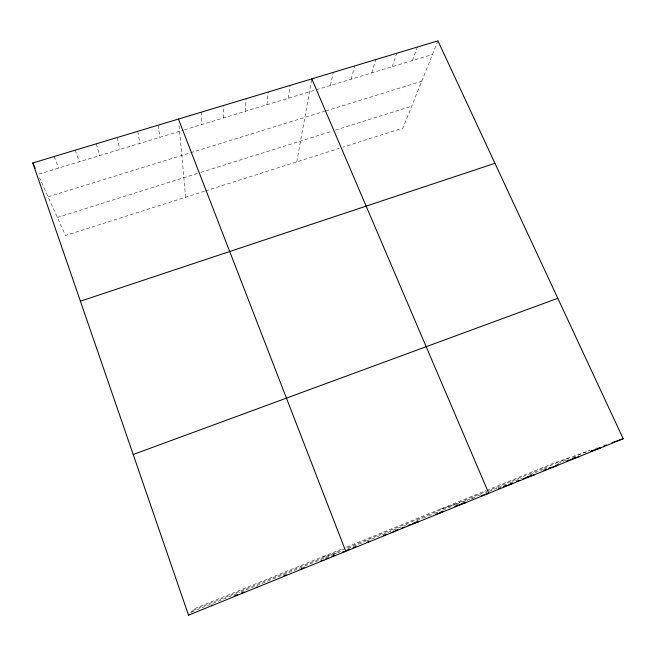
<?xml version="1.0" encoding="UTF-8"?>
<svg xmlns="http://www.w3.org/2000/svg" width="656" height="656" viewBox="0 0 656 656"><rect width="100%" height="100%" fill="white"/><g stroke="black" fill="none" stroke-linecap="round" stroke-linejoin="round"><path stroke-width="0.49" stroke-dasharray="3.28 2.46" d="M223.663 117.908L223.737 105.411M245.41 111.299L246.066 98.687M266.951 104.747L268.181 92.02M288.304 98.261L290.091 85.411M296.791 161.86L311.805 78.876M330.427 85.452L333.314 72.39M351.206 79.138L354.625 65.969M371.796 72.873L375.74 59.606M392.206 66.666L396.659 53.3M412.435 60.516L417.396 47.052M437.937 40.852L402.882 128.1L342.973 147.165M190.822 612.696L194.717 608.563L342.719 548.621M346.499 547.088L485.891 490.639M486.826 490.253L552.409 463.694L590.113 450.401M193.2 610.17L569.966 457.503M191.437 612.04L239.899 592.393M240.842 592.007L324.917 557.92M325.819 557.559L331.264 555.345M332.174 554.984L342.358 550.851M347.959 548.58L365.613 541.421M366.54 541.044L400.537 527.26M404.293 525.743L407.13 524.587M416.593 520.757L422.267 518.453M423.21 518.068L434.461 513.509M435.395 513.131L438.208 511.992M442.89 510.089L454.05 505.563M454.977 505.186L457.765 504.062M463.333 501.799L466.121 500.676L462.316 501.914M467.039 500.298L480.832 494.706M485.432 492.845L487.269 492.098M489.097 491.36L497.297 488.031M498.207 487.662L502.758 485.817M503.669 485.448L508.228 483.603M510.114 482.832L522.381 477.863M529.917 474.805L543.004 469.499M543.939 469.122L547.678 467.605M557.887 463.464L568.998 458.962M572.68 457.47L589.203 450.77M595.386 448.54L597.14 447.925M440.447 509.04L461.365 502.225M470.918 499.109L473.419 498.298M204.549 191.208L65.485 235.463L39.499 177.817M205.484 190.912L339.242 148.354M57.359 217.439L199.932 172.676M200.875 172.372L331.633 131.315M335.388 130.142L411.689 106.182M48.052 196.792L324.728 111.241M325.671 110.954L421.701 81.254M38.884 174.086L183.426 130.142M184.385 129.855L432.484 54.423M322.662 556.739L332.625 554.41M333.379 554.23L337.192 553.336M54.145 156.53L58.687 168.067M75.309 150.15L79.261 161.811M96.284 143.828L99.655 155.611M117.088 137.555L119.884 149.461M137.711 131.339L139.941 143.361M158.162 125.181L159.843 137.317M179.047 125.665L185.664 197.218M201.195 112.209L201.72 124.583"/><path stroke-width="0.98" d="M211.634 605.767L211.921 604.996M188.518 615.148L623.2 438.733L437.937 40.852L32.8 162.959L188.518 615.148L189.51 614.09M235.037 595.623L237.784 594.508M241.449 593.016L244.196 591.901M283.531 575.943L286.344 574.804M301.35 568.719L304.138 567.588M325.483 558.928L328.246 557.805M331.936 556.304L334.699 555.189M346.639 550.343L349.386 549.228M353.043 547.744L355.782 546.628M383.719 535.296L386.54 534.156M394.953 530.737L397.749 529.605M401.472 528.096L404.268 526.965M407.991 525.448L410.787 524.316M417.257 521.692L412.649 523.562L418.38 521.856M440.266 512.361L443.005 511.245M454.87 506.432L457.609 505.325M461.34 503.808L464.169 502.66M498.814 488.605L500.676 487.851M506.243 485.588L503.472 486.711L511.746 483.964M509.933 484.095L512.697 482.972M516.387 481.471L519.158 480.348M522.848 478.855L525.612 477.732M527.44 476.986L532.008 475.133M543.881 470.319L546.628 469.204M548.482 468.45L551.311 467.302M555.091 465.776L557.92 464.62M566.415 461.176L569.244 460.028M572.983 458.511L575.788 457.371M593.516 450.18L590.744 451.312L601.355 447.597M597.222 448.679L599.994 447.556M603.7 446.047L606.48 444.924M133.201 454.51L557.797 298.267M612.032 442.669L623.2 438.733M570.162 459.717L579.297 456.551M548.482 468.515L557.01 465.596M526.506 477.429L534.492 474.731M80.401 301.186L494.952 163.303M481.11 495.788L488.769 493.287L311.805 78.876M458.519 504.948L465.547 502.717M435.699 514.206L442.087 512.238M391.05 532.533L394.428 531.581M366.712 542.323L370.214 541.405M342.071 552.196L345.753 551.335L178.44 119.064M320.874 560.798L323.925 560.191M300.284 569.359L301.891 569.129M256.111 587.071L257.193 587.276M234.118 595.992L234.52 596.476M32.8 162.959L35.178 168.231"/></g></svg>
